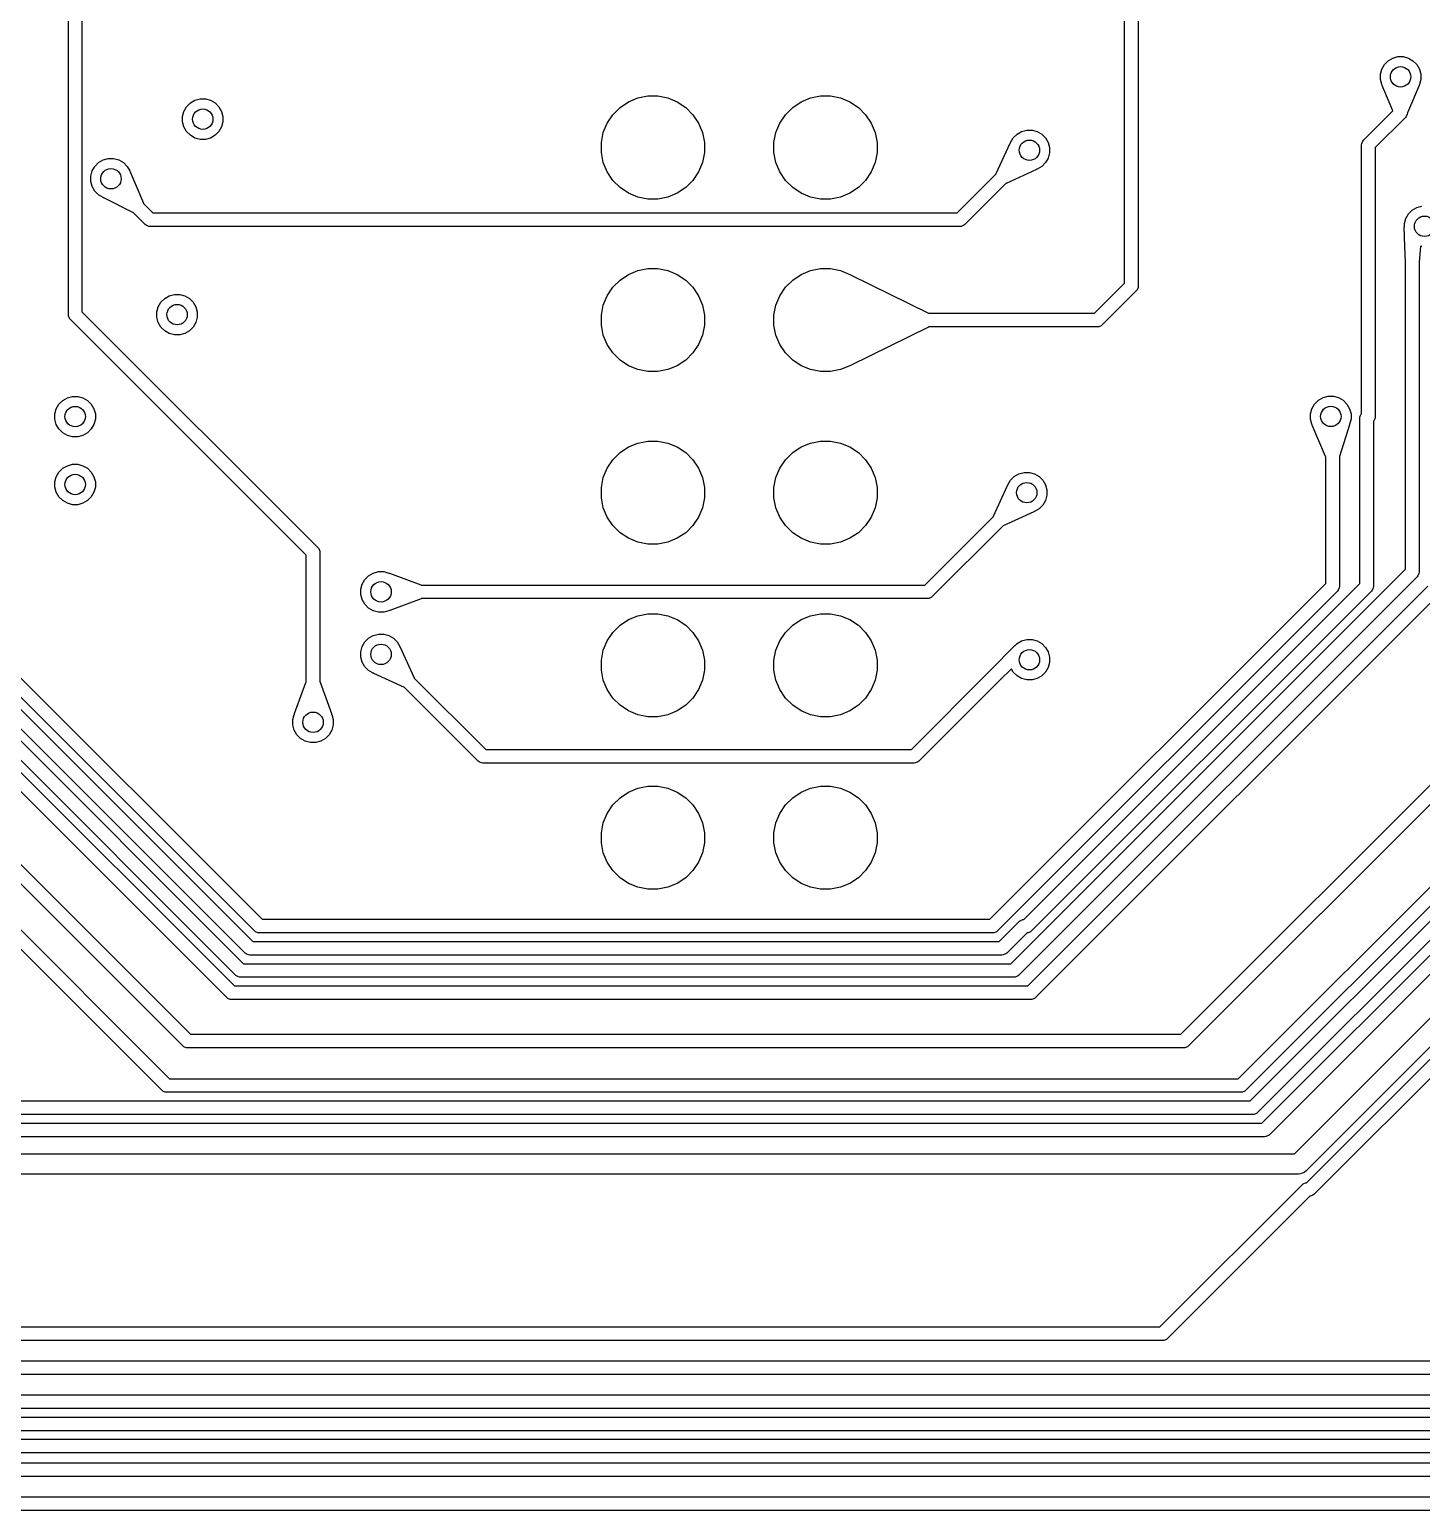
# Model space of a CAD drawing. Header units: inches. Extents: x 2.81 to 6.14, y -3.53 to -1.72.
# Drawn here: x 4.6 to 5.406, y -3.528 to -2.669 of the extents above; entities that cross this region are included whole.
import ezdxf

# ---------------------------------------------------------------- set-up
doc = ezdxf.new("R2010")
doc.units = ezdxf.units.IN
doc.header["$MEASUREMENT"] = 0
doc.layers.add('B.Cu', color=153, linetype='CONTINUOUS', true_color=0x4d7fc4)

msp = doc.modelspace()

# ---------------------------------------------------------------- linework, layer by layer
at = {"layer": 'B.Cu', "linetype": 'CONTINUOUS'}
for p, q in [((4.71381, -3.23038), (3.85115, -2.36773)), ((3.85787, -2.36331), (4.71822, -3.22366)), ((3.9563, -2.44353), (4.72355, -3.21079)), ((4.71914, -3.21751), (3.94958, -2.44795)), ((4.62205, -2.83465), (4.62205, -2.46063)), ((4.62992, -2.46226), (4.62992, -2.83301)), ((5.23386, -2.81648), (5.23386, -2.56305)), ((5.24173, -2.56142), (5.24173, -2.81811)), ((4.1378, -2.60682), (4.72889, -3.19791)), ((4.72447, -3.20463), (4.13107, -2.61124)), ((4.21654, -2.66736), (4.73422, -3.18504)), ((4.7298, -3.19176), (4.20981, -2.67177)), ((5.38918, -2.68594), (5.39216, -2.68514)), ((5.39216, -2.68514), (5.39524, -2.68514)), ((5.39524, -2.68514), (5.39822, -2.68594)), ((5.38199, -2.69531), (5.38279, -2.69233)), ((5.38279, -2.69233), (5.38433, -2.68966)), ((5.38433, -2.68966), (5.38651, -2.68748)), ((5.38651, -2.68748), (5.38918, -2.68594)), ((5.39822, -2.68594), (5.40089, -2.68748)), ((5.40089, -2.68748), (5.40307, -2.68966)), ((5.40307, -2.68966), (5.40461, -2.69233)), ((5.40461, -2.69233), (5.40541, -2.69531)), ((5.38199, -2.69839), (5.38199, -2.69531)), ((5.38279, -2.70137), (5.38199, -2.69839)), ((5.38297, -2.70168), (5.38279, -2.70137)), ((5.38297, -2.70179), (5.38297, -2.70168)), ((5.38927, -2.71649), (5.38297, -2.70179)), ((5.40443, -2.70179), (5.39764, -2.71763)), ((5.40461, -2.70137), (5.40443, -2.70168)), ((5.40443, -2.70168), (5.40443, -2.70179)), ((5.40443, -2.70179), (5.40443, -2.70179)), ((5.40541, -2.69839), (5.40461, -2.70137)), ((5.40541, -2.69531), (5.40541, -2.69839)), ((4.69271, -2.71199), (4.69538, -2.71045)), ((4.69538, -2.71045), (4.69835, -2.70965)), ((4.69835, -2.70965), (4.70144, -2.70965)), ((4.70144, -2.70965), (4.70442, -2.71045)), ((4.70442, -2.71045), (4.70709, -2.71199)), ((4.9416, -2.7146), (4.94649, -2.71134)), ((4.94649, -2.71134), (4.95192, -2.70909)), ((4.95192, -2.70909), (4.95769, -2.70794)), ((4.95769, -2.70794), (4.96357, -2.70794)), ((4.96357, -2.70794), (4.96934, -2.70909)), ((4.96934, -2.70909), (4.97477, -2.71134)), ((4.97477, -2.71134), (4.97966, -2.7146)), ((5.0416, -2.7146), (5.04649, -2.71134)), ((5.04649, -2.71134), (5.05192, -2.70909)), ((5.05192, -2.70909), (5.05769, -2.70794)), ((5.05769, -2.70794), (5.06357, -2.70794)), ((5.06357, -2.70794), (5.06934, -2.70909)), ((5.06934, -2.70909), (5.07477, -2.71134)), ((5.07477, -2.71134), (5.07966, -2.7146)), ((4.68819, -2.71982), (4.68898, -2.71684)), ((4.68819, -2.72291), (4.68819, -2.71982)), ((4.68898, -2.71684), (4.69053, -2.71417)), ((4.69053, -2.71417), (4.69271, -2.71199)), ((4.70709, -2.71199), (4.70927, -2.71417)), ((4.70927, -2.71417), (4.71081, -2.71684)), ((4.71081, -2.71684), (4.71161, -2.71982)), ((4.71161, -2.71982), (4.71161, -2.72291)), ((4.93417, -2.72365), (4.93744, -2.71876)), ((4.93744, -2.71876), (4.9416, -2.7146)), ((4.97966, -2.7146), (4.98382, -2.71876)), ((4.98382, -2.71876), (4.98709, -2.72365)), ((5.03417, -2.72365), (5.03744, -2.71876)), ((5.03744, -2.71876), (5.0416, -2.7146)), ((5.07966, -2.7146), (5.08382, -2.71876)), ((5.08382, -2.71876), (5.08709, -2.72365)), ((5.37229, -2.73347), (5.38927, -2.71649)), ((5.39697, -2.71982), (5.39648, -2.72041)), ((5.39756, -2.7184), (5.39697, -2.71982)), ((5.39764, -2.71763), (5.39756, -2.7184)), ((5.39764, -2.71763), (5.39764, -2.71763)), ((4.68898, -2.72588), (4.68819, -2.72291)), ((4.69053, -2.72855), (4.68898, -2.72588)), ((4.69271, -2.73073), (4.69053, -2.72855)), ((4.70927, -2.72855), (4.70709, -2.73073)), ((4.71081, -2.72588), (4.70927, -2.72855)), ((4.71161, -2.72291), (4.71081, -2.72588)), ((4.93192, -2.72909), (4.93417, -2.72365)), ((4.98709, -2.72365), (4.98934, -2.72909)), ((5.03192, -2.72909), (5.03417, -2.72365)), ((5.08709, -2.72365), (5.08934, -2.72909)), ((5.17155, -2.73), (5.17422, -2.72846)), ((5.17422, -2.72846), (5.1772, -2.72766)), ((5.1772, -2.72766), (5.18028, -2.72766)), ((5.18028, -2.72766), (5.18326, -2.72846)), ((5.18326, -2.72846), (5.18593, -2.73)), ((5.39648, -2.72041), (5.37902, -2.73788)), ((4.69538, -2.73228), (4.69271, -2.73073)), ((4.69835, -2.73307), (4.69538, -2.73228)), ((4.70144, -2.73307), (4.69835, -2.73307)), ((4.70442, -2.73228), (4.70144, -2.73307)), ((4.70709, -2.73073), (4.70442, -2.73228)), ((4.93077, -2.73485), (4.93192, -2.72909)), ((4.93077, -2.74074), (4.93077, -2.73485)), ((4.98934, -2.72909), (4.99049, -2.73485)), ((4.99049, -2.73485), (4.99049, -2.74074)), ((5.03077, -2.73485), (5.03192, -2.72909)), ((5.03077, -2.74074), (5.03077, -2.73485)), ((5.08934, -2.72909), (5.09049, -2.73485)), ((5.09049, -2.73485), (5.09049, -2.74074)), ((5.15946, -2.75293), (5.16764, -2.73525)), ((5.16764, -2.73525), (5.16775, -2.73515)), ((5.16775, -2.73515), (5.16783, -2.73485)), ((5.16783, -2.73485), (5.16937, -2.73218)), ((5.16937, -2.73218), (5.17155, -2.73)), ((5.18593, -2.73), (5.18811, -2.73218)), ((5.18811, -2.73218), (5.18965, -2.73485)), ((5.18965, -2.73485), (5.19045, -2.73783)), ((5.37114, -2.73625), (5.37122, -2.73548)), ((5.37114, -2.89209), (5.37114, -2.73625)), ((5.37122, -2.73548), (5.37181, -2.73406)), ((5.37181, -2.73406), (5.37229, -2.73347)), ((4.63954, -2.74654), (4.64221, -2.74499)), ((4.64221, -2.74499), (4.64519, -2.7442)), ((4.64519, -2.7442), (4.64827, -2.7442)), ((4.64827, -2.7442), (4.65125, -2.74499)), ((4.65125, -2.74499), (4.65392, -2.74654)), ((4.93192, -2.7465), (4.93077, -2.74074)), ((4.99049, -2.74074), (4.98934, -2.7465)), ((5.03192, -2.7465), (5.03077, -2.74074)), ((5.09049, -2.74074), (5.08934, -2.7465)), ((5.18965, -2.74389), (5.18811, -2.74656)), ((5.19045, -2.74091), (5.18965, -2.74389)), ((5.19045, -2.73783), (5.19045, -2.74091)), ((5.37902, -2.73788), (5.37902, -2.8937)), ((4.63502, -2.75436), (4.63582, -2.75139)), ((4.63502, -2.75745), (4.63502, -2.75436)), ((4.63582, -2.75139), (4.63736, -2.74872)), ((4.63736, -2.74872), (4.63954, -2.74654)), ((4.65392, -2.74654), (4.6561, -2.74872)), ((4.6561, -2.74872), (4.65764, -2.75139)), ((4.65764, -2.75139), (4.65773, -2.75172)), ((4.65773, -2.75172), (4.65782, -2.75181)), ((4.65782, -2.75181), (4.65782, -2.75181)), ((4.65782, -2.75181), (4.6655, -2.77)), ((4.93417, -2.75194), (4.93192, -2.7465)), ((4.93744, -2.75683), (4.93417, -2.75194)), ((4.98709, -2.75194), (4.98382, -2.75683)), ((4.98934, -2.7465), (4.98709, -2.75194)), ((5.03417, -2.75194), (5.03192, -2.7465)), ((5.03744, -2.75683), (5.03417, -2.75194)), ((5.08709, -2.75194), (5.08382, -2.75683)), ((5.08934, -2.7465), (5.08709, -2.75194)), ((5.13687, -2.77567), (5.15942, -2.75312)), ((5.15942, -2.75312), (5.15946, -2.75293)), ((5.15942, -2.75312), (5.15942, -2.75312)), ((5.18286, -2.75047), (5.16518, -2.75865)), ((5.18296, -2.75036), (5.18286, -2.75047)), ((5.18326, -2.75028), (5.18296, -2.75036)), ((5.18593, -2.74874), (5.18326, -2.75028)), ((5.18811, -2.74656), (5.18593, -2.74874)), ((4.63582, -2.76043), (4.63502, -2.75745)), ((4.63736, -2.7631), (4.63582, -2.76043)), ((4.9416, -2.76099), (4.93744, -2.75683)), ((4.94649, -2.76425), (4.9416, -2.76099)), ((4.97966, -2.76099), (4.97477, -2.76425)), ((4.98382, -2.75683), (4.97966, -2.76099)), ((5.0416, -2.76099), (5.03744, -2.75683)), ((5.04649, -2.76425), (5.0416, -2.76099)), ((5.07966, -2.76099), (5.07477, -2.76425)), ((5.08382, -2.75683), (5.07966, -2.76099)), ((5.16502, -2.75866), (5.14129, -2.78239)), ((5.16518, -2.75865), (5.16502, -2.75866)), ((4.63954, -2.76528), (4.63736, -2.7631)), ((4.64221, -2.76682), (4.63954, -2.76528)), ((4.64248, -2.76689), (4.64221, -2.76682)), ((4.64258, -2.767), (4.64248, -2.76689)), ((4.65975, -2.7757), (4.64258, -2.767)), ((4.6655, -2.77), (4.6655, -2.77017)), ((4.6655, -2.77017), (4.671, -2.77567)), ((4.95192, -2.7665), (4.94649, -2.76425)), ((4.95769, -2.76765), (4.95192, -2.7665)), ((4.96357, -2.76765), (4.95769, -2.76765)), ((4.96934, -2.7665), (4.96357, -2.76765)), ((4.97477, -2.76425), (4.96934, -2.7665)), ((5.05192, -2.7665), (5.04649, -2.76425)), ((5.05769, -2.76765), (5.05192, -2.7665)), ((5.06357, -2.76765), (5.05769, -2.76765)), ((5.06934, -2.7665), (5.06357, -2.76765)), ((5.07477, -2.76425), (5.06934, -2.7665)), ((4.65994, -2.77575), (4.65975, -2.7757)), ((4.66659, -2.78239), (4.65994, -2.77575)), ((4.671, -2.77567), (5.13687, -2.77567)), ((5.39593, -2.78192), (5.39673, -2.77894)), ((5.39673, -2.77894), (5.39827, -2.77627)), ((5.39827, -2.77627), (5.40045, -2.77409)), ((5.40045, -2.77409), (5.40312, -2.77255)), ((5.40312, -2.77255), (5.4061, -2.77175)), ((4.66718, -2.78288), (4.66659, -2.78239)), ((4.6686, -2.78347), (4.66718, -2.78288)), ((4.66937, -2.78354), (4.6686, -2.78347)), ((5.1385, -2.78354), (4.66937, -2.78354)), ((5.13927, -2.78347), (5.1385, -2.78354)), ((5.14069, -2.78288), (5.13927, -2.78347)), ((5.14129, -2.78239), (5.14069, -2.78288)), ((5.39584, -2.78375), (5.39593, -2.78351)), ((5.39624, -2.79511), (5.39584, -2.78375)), ((5.39593, -2.78351), (5.39593, -2.78192)), ((5.39656, -2.80424), (5.39624, -2.79511)), ((5.40519, -2.79511), (5.40448, -2.80426)), ((5.4061, -2.79517), (5.40516, -2.79492)), ((5.40516, -2.79492), (5.40517, -2.79493)), ((5.40517, -2.79493), (5.40519, -2.79511)), ((5.39657, -2.80427), (5.39656, -2.80424)), ((5.39657, -2.98221), (5.39657, -2.80427)), ((5.40448, -2.80426), (5.40445, -2.80432)), ((5.40445, -2.80432), (5.40445, -2.98384)), ((4.9416, -2.8146), (4.94649, -2.81134)), ((4.94649, -2.81134), (4.95192, -2.80909)), ((4.95192, -2.80909), (4.95769, -2.80794)), ((4.95769, -2.80794), (4.96357, -2.80794)), ((4.96357, -2.80794), (4.96934, -2.80909)), ((4.96934, -2.80909), (4.97477, -2.81134)), ((4.97477, -2.81134), (4.97966, -2.8146)), ((5.0416, -2.8146), (5.04649, -2.81134)), ((5.04649, -2.81134), (5.05192, -2.80909)), ((5.05192, -2.80909), (5.05769, -2.80794)), ((5.05769, -2.80794), (5.06357, -2.80794)), ((5.06357, -2.80794), (5.06934, -2.80909)), ((5.06934, -2.80909), (5.07477, -2.81134)), ((5.07477, -2.81134), (5.07505, -2.81152)), ((5.07505, -2.81152), (5.07517, -2.81153)), ((5.07517, -2.81153), (5.12023, -2.83373)), ((4.68052, -2.82373), (4.6835, -2.82294)), ((4.6835, -2.82294), (4.68658, -2.82294)), ((4.68658, -2.82294), (4.68956, -2.82373)), ((4.93417, -2.82365), (4.93744, -2.81876)), ((4.93744, -2.81876), (4.9416, -2.8146)), ((4.97966, -2.8146), (4.98382, -2.81876)), ((4.98382, -2.81876), (4.98709, -2.82365)), ((5.03417, -2.82365), (5.03744, -2.81876)), ((5.03744, -2.81876), (5.0416, -2.8146)), ((5.21648, -2.83386), (5.23386, -2.81648)), ((5.24058, -2.82089), (5.22089, -2.84058)), ((5.24107, -2.8203), (5.24058, -2.82089)), ((5.24166, -2.81888), (5.24107, -2.8203)), ((5.24173, -2.81811), (5.24166, -2.81888)), ((4.67333, -2.8331), (4.67413, -2.83013)), ((4.67413, -2.83013), (4.67567, -2.82746)), ((4.67567, -2.82746), (4.67785, -2.82528)), ((4.67785, -2.82528), (4.68052, -2.82373)), ((4.68956, -2.82373), (4.69223, -2.82528)), ((4.69223, -2.82528), (4.69441, -2.82746)), ((4.69441, -2.82746), (4.69595, -2.83013)), ((4.69595, -2.83013), (4.69675, -2.8331)), ((4.93077, -2.83485), (4.93192, -2.82909)), ((4.93192, -2.82909), (4.93417, -2.82365)), ((4.98709, -2.82365), (4.98934, -2.82909)), ((4.98934, -2.82909), (4.99049, -2.83485)), ((5.03077, -2.83485), (5.03192, -2.82909)), ((5.03192, -2.82909), (5.03417, -2.82365)), ((4.62212, -2.83541), (4.62205, -2.83465)), ((4.62271, -2.83683), (4.62212, -2.83541)), ((4.6232, -2.83743), (4.62271, -2.83683)), ((4.75984, -2.97407), (4.6232, -2.83743)), ((4.62992, -2.83301), (4.76656, -2.96966)), ((4.67333, -2.83619), (4.67333, -2.8331)), ((4.67413, -2.83917), (4.67333, -2.83619)), ((4.67567, -2.84184), (4.67413, -2.83917)), ((4.69595, -2.83917), (4.69441, -2.84184)), ((4.69675, -2.83619), (4.69595, -2.83917)), ((4.69675, -2.8331), (4.69675, -2.83619)), ((4.93077, -2.84074), (4.93077, -2.83485)), ((4.99049, -2.83485), (4.99049, -2.84074)), ((5.03077, -2.84074), (5.03077, -2.83485)), ((5.12023, -2.83373), (5.12034, -2.83386)), ((5.12034, -2.83386), (5.21648, -2.83386)), ((4.67785, -2.84402), (4.67567, -2.84184)), ((4.68052, -2.84556), (4.67785, -2.84402)), ((4.6835, -2.84636), (4.68052, -2.84556)), ((4.68658, -2.84636), (4.6835, -2.84636)), ((4.68956, -2.84556), (4.68658, -2.84636)), ((4.69223, -2.84402), (4.68956, -2.84556)), ((4.69441, -2.84184), (4.69223, -2.84402)), ((4.93192, -2.8465), (4.93077, -2.84074)), ((4.93417, -2.85194), (4.93192, -2.8465)), ((4.98934, -2.8465), (4.98709, -2.85194)), ((4.99049, -2.84074), (4.98934, -2.8465)), ((5.03192, -2.8465), (5.03077, -2.84074)), ((5.03417, -2.85194), (5.03192, -2.8465)), ((5.12023, -2.84186), (5.07517, -2.86406)), ((5.12035, -2.84177), (5.12023, -2.84186)), ((5.12037, -2.84173), (5.12035, -2.84177)), ((5.21811, -2.84173), (5.12037, -2.84173)), ((5.21888, -2.84166), (5.21811, -2.84173)), ((5.2203, -2.84107), (5.21888, -2.84166)), ((5.22089, -2.84058), (5.2203, -2.84107)), ((4.93744, -2.85683), (4.93417, -2.85194)), ((4.9416, -2.86099), (4.93744, -2.85683)), ((4.98382, -2.85683), (4.97966, -2.86099)), ((4.98709, -2.85194), (4.98382, -2.85683)), ((5.03744, -2.85683), (5.03417, -2.85194)), ((5.0416, -2.86099), (5.03744, -2.85683)), ((4.94649, -2.86425), (4.9416, -2.86099)), ((4.95192, -2.8665), (4.94649, -2.86425)), ((4.97477, -2.86425), (4.96934, -2.8665)), ((4.97966, -2.86099), (4.97477, -2.86425)), ((5.04649, -2.86425), (5.0416, -2.86099)), ((5.05192, -2.8665), (5.04649, -2.86425)), ((5.07477, -2.86425), (5.06934, -2.8665)), ((5.07505, -2.86406), (5.07477, -2.86425)), ((5.07517, -2.86406), (5.07505, -2.86406)), ((4.95769, -2.86765), (4.95192, -2.8665)), ((4.96357, -2.86765), (4.95769, -2.86765)), ((4.96934, -2.8665), (4.96357, -2.86765)), ((5.05769, -2.86765), (5.05192, -2.8665)), ((5.06357, -2.86765), (5.05769, -2.86765)), ((5.06934, -2.8665), (5.06357, -2.86765)), ((4.61879, -2.88433), (4.62146, -2.88279)), ((4.62146, -2.88279), (4.62444, -2.88199)), ((4.62444, -2.88199), (4.62753, -2.88199)), ((4.62753, -2.88199), (4.6305, -2.88279)), ((4.6305, -2.88279), (4.63317, -2.88433)), ((5.34611, -2.88427), (5.34878, -2.88273)), ((5.34878, -2.88273), (5.35176, -2.88194)), ((5.35176, -2.88194), (5.35484, -2.88194)), ((5.35484, -2.88194), (5.35782, -2.88273)), ((5.35782, -2.88273), (5.36049, -2.88427)), ((4.61427, -2.89216), (4.61507, -2.88918)), ((4.61507, -2.88918), (4.61661, -2.88651)), ((4.61661, -2.88651), (4.61879, -2.88433)), ((4.63317, -2.88433), (4.63535, -2.88651)), ((4.63535, -2.88651), (4.6369, -2.88918)), ((4.6369, -2.88918), (4.63769, -2.89216)), ((5.34159, -2.8921), (5.34239, -2.88913)), ((5.34239, -2.88913), (5.34393, -2.88645)), ((5.34393, -2.88645), (5.34611, -2.88427)), ((5.36049, -2.88427), (5.36267, -2.88645)), ((5.36267, -2.88645), (5.36421, -2.88913)), ((5.36421, -2.88913), (5.36501, -2.8921)), ((4.61427, -2.89524), (4.61427, -2.89216)), ((4.61507, -2.89822), (4.61427, -2.89524)), ((4.61661, -2.90089), (4.61507, -2.89822)), ((4.6369, -2.89822), (4.63535, -2.90089)), ((4.63769, -2.89524), (4.6369, -2.89822)), ((4.63769, -2.89216), (4.63769, -2.89524)), ((5.34159, -2.89519), (5.34159, -2.8921)), ((5.34239, -2.89816), (5.34159, -2.89519)), ((5.34257, -2.89848), (5.34239, -2.89816)), ((5.34257, -2.8986), (5.34257, -2.89848)), ((5.35027, -2.91688), (5.34257, -2.8986)), ((5.36409, -2.89855), (5.35837, -2.91684)), ((5.36421, -2.89816), (5.36409, -2.89838)), ((5.36409, -2.89838), (5.36409, -2.89855)), ((5.36501, -2.89519), (5.36421, -2.89816)), ((5.36501, -2.8921), (5.36501, -2.89519)), ((5.37008, -2.89476), (5.37015, -2.894)), ((5.37008, -2.9905), (5.37008, -2.89476)), ((5.37015, -2.894), (5.37074, -2.89258)), ((5.37074, -2.89258), (5.37114, -2.89209)), ((5.37835, -2.89589), (5.37795, -2.89637)), ((5.37795, -2.89637), (5.37795, -2.99213)), ((5.37894, -2.89447), (5.37835, -2.89589)), ((5.37902, -2.8937), (5.37894, -2.89447)), ((4.61879, -2.90307), (4.61661, -2.90089)), ((4.62146, -2.90461), (4.61879, -2.90307)), ((4.62444, -2.90541), (4.62146, -2.90461)), ((4.62753, -2.90541), (4.62444, -2.90541)), ((4.6305, -2.90461), (4.62753, -2.90541)), ((4.63317, -2.90307), (4.6305, -2.90461)), ((4.63535, -2.90089), (4.63317, -2.90307)), ((4.95192, -2.90909), (4.95769, -2.90794)), ((4.95769, -2.90794), (4.96357, -2.90794)), ((4.96357, -2.90794), (4.96934, -2.90909)), ((5.05192, -2.90909), (5.05769, -2.90794)), ((5.05769, -2.90794), (5.06357, -2.90794)), ((5.06357, -2.90794), (5.06934, -2.90909)), ((4.93744, -2.91876), (4.9416, -2.9146)), ((4.9416, -2.9146), (4.94649, -2.91134)), ((4.94649, -2.91134), (4.95192, -2.90909)), ((4.96934, -2.90909), (4.97477, -2.91134)), ((4.97477, -2.91134), (4.97966, -2.9146)), ((4.97966, -2.9146), (4.98382, -2.91876)), ((5.03744, -2.91876), (5.0416, -2.9146)), ((5.0416, -2.9146), (5.04649, -2.91134)), ((5.04649, -2.91134), (5.05192, -2.90909)), ((5.06934, -2.90909), (5.07477, -2.91134)), ((5.07477, -2.91134), (5.07966, -2.9146)), ((5.07966, -2.9146), (5.08382, -2.91876)), ((5.35037, -2.91703), (5.35027, -2.91688)), ((5.35039, -2.91704), (5.35037, -2.91703)), ((5.35039, -2.9905), (5.35039, -2.91704)), ((5.35837, -2.91684), (5.35827, -2.91696)), ((5.35827, -2.91696), (5.35827, -2.99213)), ((4.61507, -2.92855), (4.61661, -2.92588)), ((4.61661, -2.92588), (4.61879, -2.9237)), ((4.61879, -2.9237), (4.62146, -2.92216)), ((4.62146, -2.92216), (4.62444, -2.92136)), ((4.62444, -2.92136), (4.62753, -2.92136)), ((4.62753, -2.92136), (4.6305, -2.92216)), ((4.6305, -2.92216), (4.63317, -2.9237)), ((4.63317, -2.9237), (4.63535, -2.92588)), ((4.63535, -2.92588), (4.6369, -2.92855)), ((4.93192, -2.92909), (4.93417, -2.92365)), ((4.93417, -2.92365), (4.93744, -2.91876)), ((4.98382, -2.91876), (4.98709, -2.92365)), ((4.98709, -2.92365), (4.98934, -2.92909)), ((5.03192, -2.92909), (5.03417, -2.92365)), ((5.03417, -2.92365), (5.03744, -2.91876)), ((5.08382, -2.91876), (5.08709, -2.92365)), ((5.08709, -2.92365), (5.08934, -2.92909)), ((4.61427, -2.93153), (4.61507, -2.92855)), ((4.61427, -2.93461), (4.61427, -2.93153)), ((4.61507, -2.93759), (4.61427, -2.93461)), ((4.6369, -2.92855), (4.63769, -2.93153)), ((4.63769, -2.93461), (4.6369, -2.93759)), ((4.63769, -2.93153), (4.63769, -2.93461)), ((4.93077, -2.93485), (4.93192, -2.92909)), ((4.98934, -2.92909), (4.99049, -2.93485)), ((5.03077, -2.93485), (5.03192, -2.92909)), ((5.08934, -2.92909), (5.09049, -2.93485)), ((5.15788, -2.95135), (5.16607, -2.93367)), ((5.16607, -2.93367), (5.16617, -2.93358)), ((5.16617, -2.93358), (5.16625, -2.93328)), ((5.16625, -2.93328), (5.1678, -2.93061)), ((5.1678, -2.93061), (5.16998, -2.92842)), ((5.16998, -2.92842), (5.17265, -2.92688)), ((5.17265, -2.92688), (5.17562, -2.92609)), ((5.17562, -2.92609), (5.17871, -2.92609)), ((5.17871, -2.92609), (5.18169, -2.92688)), ((5.18169, -2.92688), (5.18436, -2.92842)), ((5.18436, -2.92842), (5.18654, -2.93061)), ((5.18654, -2.93061), (5.18808, -2.93328)), ((5.18808, -2.93328), (5.18888, -2.93625)), ((4.3782, -2.9371), (4.69275, -3.25165)), ((4.61661, -2.94026), (4.61507, -2.93759)), ((4.61879, -2.94244), (4.61661, -2.94026)), ((4.62146, -2.94398), (4.61879, -2.94244)), ((4.63317, -2.94244), (4.6305, -2.94398)), ((4.63535, -2.94026), (4.63317, -2.94244)), ((4.6369, -2.93759), (4.63535, -2.94026)), ((4.93077, -2.94074), (4.93077, -2.93485)), ((4.93192, -2.9465), (4.93077, -2.94074)), ((4.99049, -2.94074), (4.98934, -2.9465)), ((4.99049, -2.93485), (4.99049, -2.94074)), ((5.03077, -2.94074), (5.03077, -2.93485)), ((5.03192, -2.9465), (5.03077, -2.94074)), ((5.09049, -2.94074), (5.08934, -2.9465)), ((5.09049, -2.93485), (5.09049, -2.94074)), ((5.18808, -2.94232), (5.18654, -2.94499)), ((5.18888, -2.93934), (5.18808, -2.94232)), ((5.18888, -2.93625), (5.18888, -2.93934)), ((4.68834, -3.25837), (4.37378, -2.94382)), ((4.62444, -2.94478), (4.62146, -2.94398)), ((4.62753, -2.94478), (4.62444, -2.94478)), ((4.6305, -2.94398), (4.62753, -2.94478)), ((4.93417, -2.95194), (4.93192, -2.9465)), ((4.98934, -2.9465), (4.98709, -2.95194)), ((5.03417, -2.95194), (5.03192, -2.9465)), ((5.08934, -2.9465), (5.08709, -2.95194)), ((5.11805, -2.99134), (5.15784, -2.95155)), ((5.15784, -2.95154), (5.15788, -2.95135)), ((5.15784, -2.95155), (5.15784, -2.95154)), ((5.18129, -2.94889), (5.16361, -2.95708)), ((5.18139, -2.94879), (5.18129, -2.94889)), ((5.18169, -2.94871), (5.18139, -2.94879)), ((5.18436, -2.94717), (5.18169, -2.94871)), ((5.18654, -2.94499), (5.18436, -2.94717)), ((5.2664, -3.25165), (5.56693, -2.95113)), ((4.93744, -2.95683), (4.93417, -2.95194)), ((4.9416, -2.96099), (4.93744, -2.95683)), ((4.98382, -2.95683), (4.97966, -2.96099)), ((4.98709, -2.95194), (4.98382, -2.95683)), ((5.03744, -2.95683), (5.03417, -2.95194)), ((5.0416, -2.96099), (5.03744, -2.95683)), ((5.08382, -2.95683), (5.07966, -2.96099)), ((5.08709, -2.95194), (5.08382, -2.95683)), ((5.16345, -2.95708), (5.12247, -2.99806)), ((5.16361, -2.95708), (5.16345, -2.95708)), ((5.57365, -2.95554), (5.27082, -3.25837)), ((4.36605, -2.96285), (4.68061, -3.2774)), ((4.94649, -2.96425), (4.9416, -2.96099)), ((4.95192, -2.9665), (4.94649, -2.96425)), ((4.95769, -2.96765), (4.95192, -2.9665)), ((4.96357, -2.96765), (4.95769, -2.96765)), ((4.96934, -2.9665), (4.96357, -2.96765)), ((4.97477, -2.96425), (4.96934, -2.9665)), ((4.97966, -2.96099), (4.97477, -2.96425)), ((5.04649, -2.96425), (5.0416, -2.96099)), ((5.05192, -2.9665), (5.04649, -2.96425)), ((5.05769, -2.96765), (5.05192, -2.9665)), ((5.06357, -2.96765), (5.05769, -2.96765)), ((5.06934, -2.9665), (5.06357, -2.96765)), ((5.07477, -2.96425), (5.06934, -2.9665)), ((5.07966, -2.96099), (5.07477, -2.96425)), ((4.67619, -3.28412), (4.36164, -2.96957)), ((4.75984, -3.04753), (4.75984, -2.97407)), ((4.76656, -2.96966), (4.76705, -2.97025)), ((4.76705, -2.97025), (4.76705, -2.97025)), ((4.76705, -2.97025), (4.76764, -2.97167)), ((4.76764, -2.97167), (4.76772, -2.97244)), ((4.76772, -2.97244), (4.76772, -3.04753)), ((4.79378, -2.98809), (4.79596, -2.98591)), ((4.79596, -2.98591), (4.79863, -2.98436)), ((4.79863, -2.98436), (4.80161, -2.98357)), ((4.80161, -2.98357), (4.80469, -2.98357)), ((4.80469, -2.98357), (4.80767, -2.98436)), ((4.80767, -2.98436), (4.80793, -2.98452)), ((4.80793, -2.98452), (4.80799, -2.98452)), ((4.80799, -2.98452), (4.80816, -2.98454)), ((4.80816, -2.98454), (4.82628, -2.9912)), ((5.16799, -3.21079), (5.39657, -2.98221)), ((5.40379, -2.98602), (5.4033, -2.98662)), ((5.40437, -2.9846), (5.40379, -2.98602)), ((5.40445, -2.98384), (5.40437, -2.9846)), ((4.79144, -2.99373), (4.79224, -2.99076)), ((4.79144, -2.99682), (4.79144, -2.99373)), ((4.79224, -2.99076), (4.79378, -2.98809)), ((4.82628, -2.9912), (4.82644, -2.99129)), ((4.82644, -2.99129), (4.82649, -2.99134)), ((4.82649, -2.99134), (5.11805, -2.99134)), ((5.15585, -3.18504), (5.35039, -2.9905)), ((5.4033, -2.98662), (5.17241, -3.21751)), ((5.17552, -3.18506), (5.37008, -2.9905)), ((5.17776, -3.22366), (5.40945, -2.99197)), ((5.29971, -3.2774), (5.58661, -2.9905)), ((5.30652, -3.29028), (5.6063, -2.9905)), ((5.31333, -3.30315), (5.62598, -2.9905)), ((5.3576, -2.99431), (5.35711, -2.99491)), ((5.35819, -2.99289), (5.3576, -2.99431)), ((5.35827, -2.99213), (5.35819, -2.99289)), ((5.37729, -2.99431), (5.3768, -2.99491)), ((5.37788, -2.99289), (5.37729, -2.99431)), ((5.37795, -2.99213), (5.37788, -2.99289)), ((4.79224, -2.9998), (4.79144, -2.99682)), ((4.79378, -3.00247), (4.79224, -2.9998)), ((4.79596, -3.00465), (4.79378, -3.00247)), ((4.82632, -2.99934), (4.80817, -3.00601)), ((4.82641, -2.9993), (4.82632, -2.99934)), ((4.82648, -2.99921), (4.82641, -2.99929)), ((4.82641, -2.99929), (4.82641, -2.9993)), ((5.11969, -2.99921), (4.82648, -2.99921)), ((5.12045, -2.99914), (5.11969, -2.99921)), ((5.12187, -2.99855), (5.12045, -2.99914)), ((5.12247, -2.99806), (5.12187, -2.99855)), ((5.35711, -2.99491), (5.16026, -3.19176)), ((5.3768, -2.99491), (5.17995, -3.19176)), ((5.41617, -2.99639), (5.18218, -3.23038)), ((5.59334, -2.99491), (5.30412, -3.28412)), ((5.61302, -2.99491), (5.31093, -3.297)), ((5.63271, -2.99491), (5.31774, -3.30987)), ((4.79863, -3.00619), (4.79596, -3.00465)), ((4.80161, -3.00699), (4.79863, -3.00619)), ((4.80469, -3.00699), (4.80161, -3.00699)), ((4.80767, -3.00619), (4.80469, -3.00699)), ((4.80794, -3.00603), (4.80767, -3.00619)), ((4.80799, -3.00603), (4.80794, -3.00603)), ((4.80817, -3.00601), (4.80799, -3.00603)), ((4.9416, -3.0146), (4.94649, -3.01134)), ((4.94649, -3.01134), (4.95192, -3.00909)), ((4.95192, -3.00909), (4.95769, -3.00794)), ((4.95769, -3.00794), (4.96357, -3.00794)), ((4.96357, -3.00794), (4.96934, -3.00909)), ((4.96934, -3.00909), (4.97477, -3.01134)), ((4.97477, -3.01134), (4.97966, -3.0146)), ((5.0416, -3.0146), (5.04649, -3.01134)), ((5.04649, -3.01134), (5.05192, -3.00909)), ((5.05192, -3.00909), (5.05769, -3.00794)), ((5.05769, -3.00794), (5.06357, -3.00794)), ((5.06357, -3.00794), (5.06934, -3.00909)), ((5.06934, -3.00909), (5.07477, -3.01134)), ((5.07477, -3.01134), (5.07966, -3.0146)), ((5.3322, -3.32087), (5.6437, -3.00936)), ((4.79863, -3.02058), (4.80161, -3.01979)), ((4.80161, -3.01979), (4.80469, -3.01979)), ((4.80469, -3.01979), (4.80767, -3.02058)), ((4.93417, -3.02365), (4.93744, -3.01876)), ((4.93744, -3.01876), (4.9416, -3.0146)), ((4.97966, -3.0146), (4.98382, -3.01876)), ((4.98382, -3.01876), (4.98709, -3.02365)), ((5.03417, -3.02365), (5.03744, -3.01876)), ((5.03744, -3.01876), (5.0416, -3.0146)), ((5.07966, -3.0146), (5.08382, -3.01876)), ((5.08382, -3.01876), (5.08709, -3.02365)), ((5.65378, -3.01599), (5.33882, -3.33095)), ((5.33913, -3.33771), (5.66055, -3.01629)), ((4.79144, -3.02995), (4.79224, -3.02698)), ((4.79224, -3.02698), (4.79378, -3.02431)), ((4.79378, -3.02431), (4.79596, -3.02213)), ((4.79596, -3.02213), (4.79863, -3.02058)), ((4.80767, -3.02058), (4.81034, -3.02213)), ((4.81034, -3.02213), (4.81252, -3.02431)), ((4.81252, -3.02431), (4.81406, -3.02698)), ((4.81406, -3.02698), (4.81414, -3.02727)), ((4.81414, -3.02727), (4.81425, -3.02737)), ((4.81425, -3.02737), (4.82129, -3.04259)), ((4.93192, -3.02909), (4.93417, -3.02365)), ((4.98709, -3.02365), (4.98934, -3.02909)), ((5.03192, -3.02909), (5.03417, -3.02365)), ((5.08709, -3.02365), (5.08934, -3.02909)), ((5.15621, -3.04073), (5.17022, -3.02646)), ((5.17022, -3.02646), (5.17046, -3.02636)), ((5.17046, -3.02636), (5.17155, -3.02528)), ((5.17155, -3.02528), (5.17422, -3.02373)), ((5.17422, -3.02373), (5.1772, -3.02294)), ((5.1772, -3.02294), (5.18028, -3.02294)), ((5.18028, -3.02294), (5.18326, -3.02373)), ((5.18326, -3.02373), (5.18593, -3.02528)), ((5.18593, -3.02528), (5.18811, -3.02746)), ((5.18811, -3.02746), (5.18965, -3.03013)), ((5.66723, -3.02074), (5.34358, -3.3444)), ((4.79144, -3.03304), (4.79144, -3.02995)), ((4.79224, -3.03602), (4.79144, -3.03304)), ((4.79378, -3.03869), (4.79224, -3.03602)), ((4.93077, -3.03485), (4.93192, -3.02909)), ((4.93077, -3.04074), (4.93077, -3.03485)), ((4.98934, -3.02909), (4.99049, -3.03485)), ((4.99049, -3.03485), (4.99049, -3.04074)), ((5.03077, -3.03485), (5.03192, -3.02909)), ((5.03077, -3.04074), (5.03077, -3.03485)), ((5.08934, -3.02909), (5.09049, -3.03485)), ((5.09049, -3.03485), (5.09049, -3.04074)), ((5.18965, -3.03013), (5.19045, -3.0331)), ((5.19045, -3.03619), (5.18965, -3.03917)), ((5.19045, -3.0331), (5.19045, -3.03619)), ((4.79596, -3.04087), (4.79378, -3.03869)), ((4.79863, -3.04241), (4.79596, -3.04087)), ((4.79893, -3.04249), (4.79863, -3.04241)), ((4.79903, -3.04259), (4.79893, -3.04249)), ((4.81671, -3.05078), (4.79903, -3.04259)), ((4.82129, -3.04259), (4.82243, -3.04505)), ((4.82243, -3.04505), (4.82244, -3.04522)), ((4.82244, -3.04522), (4.86384, -3.08661)), ((4.93192, -3.0465), (4.93077, -3.04074)), ((4.99049, -3.04074), (4.98934, -3.0465)), ((5.03192, -3.0465), (5.03077, -3.04074)), ((5.09049, -3.04074), (5.08934, -3.0465)), ((5.11034, -3.08661), (5.15621, -3.04074)), ((5.15621, -3.04074), (5.15621, -3.04073)), ((5.16821, -3.04014), (5.16179, -3.04631)), ((5.1683, -3.04003), (5.16821, -3.04014)), ((5.16831, -3.04), (5.1683, -3.04003)), ((5.16937, -3.04184), (5.16831, -3.04)), ((5.17155, -3.04402), (5.16937, -3.04184)), ((5.17422, -3.04556), (5.17155, -3.04402)), ((5.1772, -3.04636), (5.17422, -3.04556)), ((5.18326, -3.04556), (5.18028, -3.04636)), ((5.18593, -3.04402), (5.18326, -3.04556)), ((5.18811, -3.04184), (5.18593, -3.04402)), ((5.18965, -3.03917), (5.18811, -3.04184)), ((4.75305, -3.06585), (4.7597, -3.04773)), ((4.7597, -3.04773), (4.75979, -3.04758)), ((4.75979, -3.04758), (4.75984, -3.04753)), ((4.76772, -3.04753), (4.7678, -3.0476)), ((4.7678, -3.0476), (4.7678, -3.04761)), ((4.7678, -3.04761), (4.76784, -3.04769)), ((4.76784, -3.04769), (4.77451, -3.06585)), ((4.8169, -3.05082), (4.81671, -3.05078)), ((4.85942, -3.09334), (4.8169, -3.05082)), ((4.8169, -3.05082), (4.8169, -3.05082)), ((4.93417, -3.05194), (4.93192, -3.0465)), ((4.93744, -3.05683), (4.93417, -3.05194)), ((4.98709, -3.05194), (4.98382, -3.05683)), ((4.98934, -3.0465), (4.98709, -3.05194)), ((5.03417, -3.05194), (5.03192, -3.0465)), ((5.03744, -3.05683), (5.03417, -3.05194)), ((5.08709, -3.05194), (5.08382, -3.05683)), ((5.08934, -3.0465), (5.08709, -3.05194)), ((5.16177, -3.04632), (5.11475, -3.09334)), ((5.16179, -3.04631), (5.16177, -3.04632)), ((5.18028, -3.04636), (5.1772, -3.04636)), ((4.9416, -3.06099), (4.93744, -3.05683)), ((4.94649, -3.06425), (4.9416, -3.06099)), ((4.97966, -3.06099), (4.97477, -3.06425)), ((4.98382, -3.05683), (4.97966, -3.06099)), ((5.0416, -3.06099), (5.03744, -3.05683)), ((5.04649, -3.06425), (5.0416, -3.06099)), ((5.07966, -3.06099), (5.07477, -3.06425)), ((5.08382, -3.05683), (5.07966, -3.06099)), ((4.75207, -3.06932), (4.75287, -3.06635)), ((4.75207, -3.07241), (4.75207, -3.06932)), ((4.75287, -3.06635), (4.75302, -3.06608)), ((4.75302, -3.06602), (4.75305, -3.06586)), ((4.75302, -3.06603), (4.75302, -3.06602)), ((4.75302, -3.06608), (4.75302, -3.06603)), ((4.75305, -3.06586), (4.75305, -3.06585)), ((4.77451, -3.06585), (4.77454, -3.06603)), ((4.77454, -3.06603), (4.77454, -3.06608)), ((4.77454, -3.06608), (4.77469, -3.06635)), ((4.77469, -3.06635), (4.77549, -3.06932)), ((4.77549, -3.06932), (4.77549, -3.07241)), ((4.95192, -3.0665), (4.94649, -3.06425)), ((4.95769, -3.06765), (4.95192, -3.0665)), ((4.96357, -3.06765), (4.95769, -3.06765)), ((4.96934, -3.0665), (4.96357, -3.06765)), ((4.97477, -3.06425), (4.96934, -3.0665)), ((5.05192, -3.0665), (5.04649, -3.06425)), ((5.05769, -3.06765), (5.05192, -3.0665)), ((5.06357, -3.06765), (5.05769, -3.06765)), ((5.06934, -3.0665), (5.06357, -3.06765)), ((5.07477, -3.06425), (5.06934, -3.0665)), ((4.75287, -3.07539), (4.75207, -3.07241)), ((4.75441, -3.07806), (4.75287, -3.07539)), ((4.75659, -3.08024), (4.75441, -3.07806)), ((4.75926, -3.08178), (4.75659, -3.08024)), ((4.77097, -3.08024), (4.7683, -3.08178)), ((4.77315, -3.07806), (4.77097, -3.08024)), ((4.77469, -3.07539), (4.77315, -3.07806)), ((4.77549, -3.07241), (4.77469, -3.07539)), ((4.76224, -3.08258), (4.75926, -3.08178)), ((4.76532, -3.08258), (4.76224, -3.08258)), ((4.7683, -3.08178), (4.76532, -3.08258)), ((4.86384, -3.08661), (5.11034, -3.08661)), ((4.86002, -3.09382), (4.85942, -3.09334)), ((4.86043, -3.094), (4.86002, -3.09382)), ((4.86144, -3.09441), (4.86043, -3.094)), ((4.8622, -3.09449), (4.86144, -3.09441)), ((5.11197, -3.09449), (4.8622, -3.09449)), ((5.11274, -3.09441), (5.11197, -3.09449)), ((5.11416, -3.09382), (5.11274, -3.09441)), ((5.11475, -3.09334), (5.11416, -3.09382)), ((4.93744, -3.11876), (4.9416, -3.1146)), ((4.9416, -3.1146), (4.94649, -3.11134)), ((4.94649, -3.11134), (4.95192, -3.10909)), ((4.95192, -3.10909), (4.95769, -3.10794)), ((4.95769, -3.10794), (4.96357, -3.10794)), ((4.96357, -3.10794), (4.96934, -3.10909)), ((4.96934, -3.10909), (4.97477, -3.11134)), ((4.97477, -3.11134), (4.97966, -3.1146)), ((4.97966, -3.1146), (4.98382, -3.11876)), ((5.03744, -3.11876), (5.0416, -3.1146)), ((5.0416, -3.1146), (5.04649, -3.11134)), ((5.04649, -3.11134), (5.05192, -3.10909)), ((5.05192, -3.10909), (5.05769, -3.10794)), ((5.05769, -3.10794), (5.06357, -3.10794)), ((5.06357, -3.10794), (5.06934, -3.10909)), ((5.06934, -3.10909), (5.07477, -3.11134)), ((5.07477, -3.11134), (5.07966, -3.1146)), ((5.07966, -3.1146), (5.08382, -3.11876)), ((4.93417, -3.12365), (4.93744, -3.11876)), ((4.98382, -3.11876), (4.98709, -3.12365)), ((5.03417, -3.12365), (5.03744, -3.11876)), ((5.08382, -3.11876), (5.08709, -3.12365)), ((4.93077, -3.13485), (4.93192, -3.12909)), ((4.93192, -3.12909), (4.93417, -3.12365)), ((4.98709, -3.12365), (4.98934, -3.12909)), ((4.98934, -3.12909), (4.99049, -3.13485)), ((5.03077, -3.13485), (5.03192, -3.12909)), ((5.03192, -3.12909), (5.03417, -3.12365)), ((5.08709, -3.12365), (5.08934, -3.12909)), ((5.08934, -3.12909), (5.09049, -3.13485)), ((4.93077, -3.14074), (4.93077, -3.13485)), ((4.99049, -3.13485), (4.99049, -3.14074)), ((5.03077, -3.14074), (5.03077, -3.13485)), ((5.09049, -3.13485), (5.09049, -3.14074)), ((4.93192, -3.1465), (4.93077, -3.14074)), ((4.93417, -3.15194), (4.93192, -3.1465)), ((4.98934, -3.1465), (4.98709, -3.15194)), ((4.99049, -3.14074), (4.98934, -3.1465)), ((5.03192, -3.1465), (5.03077, -3.14074)), ((5.03417, -3.15194), (5.03192, -3.1465)), ((5.08934, -3.1465), (5.08709, -3.15194)), ((5.09049, -3.14074), (5.08934, -3.1465)), ((4.93744, -3.15683), (4.93417, -3.15194)), ((4.9416, -3.16099), (4.93744, -3.15683)), ((4.98382, -3.15683), (4.97966, -3.16099)), ((4.98709, -3.15194), (4.98382, -3.15683)), ((5.03744, -3.15683), (5.03417, -3.15194)), ((5.0416, -3.16099), (5.03744, -3.15683)), ((5.08382, -3.15683), (5.07966, -3.16099)), ((5.08709, -3.15194), (5.08382, -3.15683)), ((4.94649, -3.16425), (4.9416, -3.16099)), ((4.95192, -3.1665), (4.94649, -3.16425)), ((4.97477, -3.16425), (4.96934, -3.1665)), ((4.97966, -3.16099), (4.97477, -3.16425)), ((5.04649, -3.16425), (5.0416, -3.16099)), ((5.05192, -3.1665), (5.04649, -3.16425)), ((5.07477, -3.16425), (5.06934, -3.1665)), ((5.07966, -3.16099), (5.07477, -3.16425)), ((4.95769, -3.16765), (4.95192, -3.1665)), ((4.96357, -3.16765), (4.95769, -3.16765)), ((4.96934, -3.1665), (4.96357, -3.16765)), ((5.05769, -3.16765), (5.05192, -3.1665)), ((5.06357, -3.16765), (5.05769, -3.16765)), ((5.06934, -3.1665), (5.06357, -3.16765)), ((4.7304, -3.19225), (4.7298, -3.19176)), ((4.73422, -3.18504), (5.15585, -3.18504)), ((5.16026, -3.19176), (5.15967, -3.19225)), ((5.16118, -3.19791), (5.1729, -3.18619)), ((5.1729, -3.18619), (5.1735, -3.1857)), ((5.1735, -3.1857), (5.17492, -3.18512)), ((5.17492, -3.18512), (5.17552, -3.18506)), ((5.17995, -3.19176), (5.17935, -3.19225)), ((4.72889, -3.19791), (5.16118, -3.19791)), ((4.73182, -3.19284), (4.7304, -3.19225)), ((4.73259, -3.19291), (4.73182, -3.19284)), ((5.15748, -3.19291), (4.73259, -3.19291)), ((5.15825, -3.19284), (5.15748, -3.19291)), ((5.15967, -3.19225), (5.15825, -3.19284)), ((5.17733, -3.1929), (5.1656, -3.20463)), ((5.17793, -3.19284), (5.17733, -3.1929)), ((5.17935, -3.19225), (5.17793, -3.19284)), ((4.72507, -3.20512), (4.72447, -3.20463)), ((4.72548, -3.2053), (4.72507, -3.20512)), ((4.72649, -3.20571), (4.72548, -3.2053)), ((4.72726, -3.20579), (4.72649, -3.20571)), ((5.16281, -3.20579), (4.72726, -3.20579)), ((5.16358, -3.20571), (5.16281, -3.20579)), ((5.165, -3.20512), (5.16358, -3.20571)), ((5.1656, -3.20463), (5.165, -3.20512)), ((4.71974, -3.218), (4.71914, -3.21751)), ((4.72355, -3.21079), (5.16799, -3.21079)), ((5.17241, -3.21751), (5.17181, -3.218)), ((4.71822, -3.22366), (5.17776, -3.22366)), ((4.72015, -3.21817), (4.71974, -3.218)), ((4.72115, -3.21859), (4.72015, -3.21817)), ((4.72192, -3.21866), (4.72115, -3.21859)), ((5.16962, -3.21866), (4.72192, -3.21866)), ((5.17039, -3.21859), (5.16962, -3.21866)), ((5.17181, -3.218), (5.17039, -3.21859)), ((4.7144, -3.23087), (4.71381, -3.23038)), ((4.71582, -3.23146), (4.7144, -3.23087)), ((4.71659, -3.23154), (4.71582, -3.23146)), ((5.17939, -3.23154), (4.71659, -3.23154)), ((5.18016, -3.23146), (5.17939, -3.23154)), ((5.18158, -3.23087), (5.18016, -3.23146)), ((5.18218, -3.23038), (5.18158, -3.23087)), ((4.69275, -3.25165), (5.2664, -3.25165)), ((4.68893, -3.25886), (4.68834, -3.25837)), ((4.69035, -3.25945), (4.68893, -3.25886)), ((4.69112, -3.25953), (4.69035, -3.25945)), ((5.26803, -3.25953), (4.69112, -3.25953)), ((5.2688, -3.25945), (5.26803, -3.25953)), ((5.27022, -3.25886), (5.2688, -3.25945)), ((5.27082, -3.25837), (5.27022, -3.25886)), ((4.68061, -3.2774), (5.29971, -3.2774)), ((4.67679, -3.28461), (4.67619, -3.28412)), ((4.67821, -3.2852), (4.67679, -3.28461)), ((4.67898, -3.28528), (4.67821, -3.2852)), ((5.30134, -3.28528), (4.67898, -3.28528)), ((5.30211, -3.2852), (5.30134, -3.28528)), ((5.30353, -3.28461), (5.30211, -3.2852)), ((5.30412, -3.28412), (5.30353, -3.28461)), ((4.40426, -3.29028), (5.30652, -3.29028)), ((4.39893, -3.30315), (5.31333, -3.30315)), ((5.30815, -3.29815), (4.40263, -3.29815)), ((5.30892, -3.29807), (5.30815, -3.29815)), ((5.31034, -3.29749), (5.30892, -3.29807)), ((5.31093, -3.297), (5.31034, -3.29749)), ((5.31496, -3.31102), (4.39729, -3.31102)), ((5.31573, -3.31095), (5.31496, -3.31102)), ((5.31715, -3.31036), (5.31573, -3.31095)), ((5.31774, -3.30987), (5.31715, -3.31036)), ((4.54351, -3.32087), (5.3322, -3.32087)), ((5.33465, -3.33268), (4.54106, -3.33268)), ((5.3358, -3.33256), (5.33465, -3.33268)), ((5.33668, -3.3322), (5.3358, -3.33256)), ((5.33793, -3.33168), (5.33668, -3.3322)), ((5.33776, -3.33815), (5.33872, -3.33775)), ((5.33882, -3.33095), (5.33793, -3.33168)), ((5.33872, -3.33775), (5.33913, -3.33771)), ((5.25427, -3.42126), (5.3367, -3.33883)), ((5.34115, -3.34552), (5.25869, -3.42798)), ((5.3367, -3.33883), (5.3373, -3.33834)), ((5.3373, -3.33834), (5.33776, -3.33815)), ((5.34156, -3.34548), (5.34115, -3.34552)), ((5.34298, -3.34489), (5.34156, -3.34548)), ((5.34358, -3.3444), (5.34298, -3.34489)), ((4.13549, -3.42126), (5.25427, -3.42126)), ((5.25591, -3.42913), (4.13386, -3.42913)), ((5.25667, -3.42906), (5.25591, -3.42913)), ((5.25809, -3.42847), (5.25667, -3.42906)), ((5.25869, -3.42798), (5.25809, -3.42847)), ((5.49213, -3.44882), (4.13534, -3.44882)), ((4.13697, -3.44094), (5.4905, -3.44094)), ((4.05675, -3.46063), (5.4905, -3.46063)), ((4.0073, -3.4735), (5.61837, -3.4735)), ((5.49213, -3.4685), (4.05512, -3.4685)), ((5.62, -3.48138), (4.00567, -3.48138)), ((3.98407, -3.48638), (5.62371, -3.48638)), ((3.93864, -3.5), (5.62829, -3.5)), ((5.62534, -3.49425), (3.98244, -3.49425)), ((5.62992, -3.50787), (3.93701, -3.50787)), ((3.50394, -3.51969), (5.62829, -3.51969)), ((5.62992, -3.52756), (3.50394, -3.52756))]:
    msp.add_line(p, q, dxfattribs=at)
at = {"layer": 'B.Cu'}
for centre in [(5.3937, -2.69685), (4.6999, -2.72136), (5.17874, -2.73937), (4.64673, -2.75591), (5.40764, -2.78346), (4.68504, -2.83465), (4.62598, -2.8937), (5.3533, -2.89364), (4.62598, -2.93307), (5.17717, -2.9378), (4.80315, -2.99528), (4.80315, -3.0315), (5.17874, -3.03465), (4.76378, -3.07087)]:
    msp.add_circle(centre, 0.00591, dxfattribs=at)

doc.saveas('drawing.dxf')
